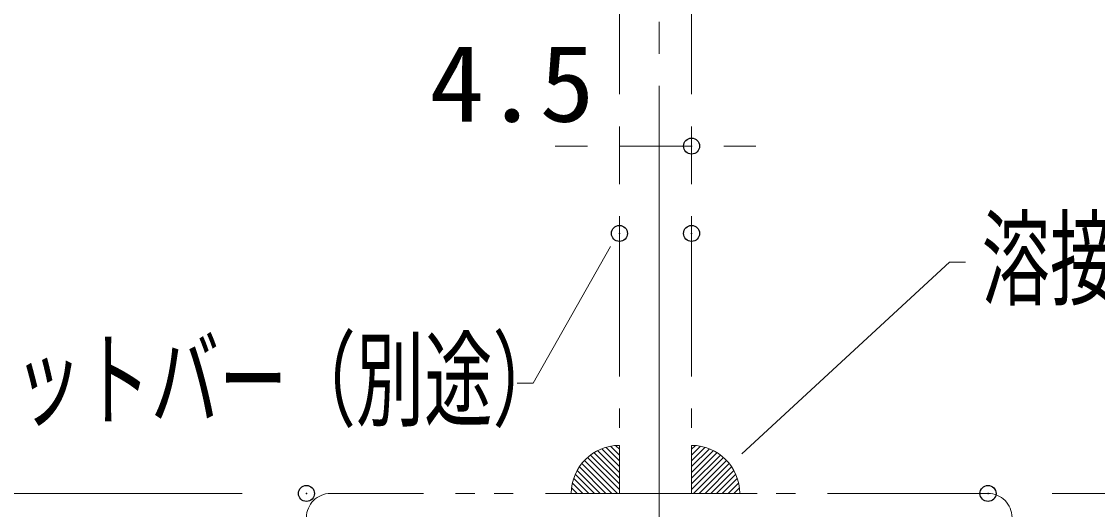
# Model space of a CAD drawing. Units: millimetres, scale not verified. Extents: x -401 to 399, y -276 to 278.
# Drawn here: x -364.5 to -297.4, y -146.3 to -115.9 of the extents above; entities that cross this region are included whole.
import ezdxf
from ezdxf.enums import TextEntityAlignment as Align

# ---------------------------------------------------------------- set-up
doc = ezdxf.new("R2010")
doc.units = ezdxf.units.MM
doc.header["$LTSCALE"] = 2
doc.header["$PDMODE"] = 32
doc.header["$PDSIZE"] = 1
doc.linetypes.add('DOUBLE_CHAIN1', pattern=[8.8, 5, -1, 0.6, -0.6, 0.6, -1])
doc.linetypes.add('LONG_CHAIN', pattern=[21, 18, -1, 1, -1])
for name, color, linetype, lineweight in [('0-2_1', 3, 'DOUBLE_CHAIN1', 9), ('0-4_sunpou', 1, 'Continuous', 9), ('0-7_center', 5, 'LONG_CHAIN', 9), ('0-8_dH内_支柱', 1, 'Continuous', 9), ('0-9_09寸法A', 1, 'Continuous', 9), ('1-4_08文字', 1, 'Continuous', 9)]:
    doc.layers.add(name, color=color, linetype=linetype, lineweight=lineweight)
doc.layers.add('0-6_DEFPOINTS', color=1, linetype='Continuous')
doc.styles.add('ＭＳ ゴシック', font='')
doc.styles.get('ＭＳ ゴシック').set_extended_font_data('MS Gothic')

msp = doc.modelspace()

# ---------------------------------------------------------------- linework, layer by layer
at = {"layer": '0-2_1'}
for p, q in [((-327.195, -92.802), (-327.195, -145.302)), ((-322.695, -92.802), (-322.695, -145.302)), ((-327.195, -145.302), (-322.695, -145.302))]:
    msp.add_line(p, q, dxfattribs=at)
at = {"layer": '0-4_sunpou'}
for p, q in [((-327.195, -125.081), (-327.195, -122.631)), ((-322.695, -125.081), (-322.695, -122.631)), ((-329.195, -123.631), (-331.195, -123.631)), ((-327.195, -123.631), (-322.695, -123.631)), ((-320.695, -123.631), (-318.695, -123.631))]:
    msp.add_line(p, q, dxfattribs=at)
at = {"layer": '0-6_DEFPOINTS'}
for p in [(-322.695, -123.631), (-327.195, -129.081), (-322.695, -129.081), (-346.712, -145.302), (-304.212, -145.302)]:
    msp.add_point(p, dxfattribs=at)
at = {"layer": '0-7_center'}
msp.add_line((-324.712, -77.881), (-324.712, -246.179), dxfattribs=at)
at = {"layer": '0-8_dH内_支柱'}
for p, q in [((-327.195, -144.344), (-328.777, -142.762)), ((-327.195, -143.985), (-328.545, -142.634)), ((-327.195, -143.626), (-328.3, -142.52)), ((-327.195, -143.266), (-328.03, -142.432)), ((-327.195, -142.907), (-327.746, -142.356)), ((-327.195, -142.548), (-327.421, -142.322)), ((-322.695, -142.548), (-322.469, -142.322)), ((-322.695, -142.907), (-322.143, -142.356)), ((-322.695, -143.266), (-321.86, -142.432)), ((-322.695, -143.626), (-321.589, -142.52)), ((-322.695, -143.985), (-321.344, -142.634)), ((-322.695, -144.344), (-321.112, -142.762)), ((-327.674, -145.302), (-329.538, -143.438)), ((-327.315, -145.302), (-329.368, -143.249)), ((-327.195, -145.063), (-329.188, -143.069)), ((-327.195, -144.703), (-328.989, -142.91)), ((-322.695, -144.703), (-320.901, -142.91)), ((-322.695, -145.063), (-320.701, -143.069)), ((-322.575, -145.302), (-320.522, -143.249)), ((-322.216, -145.302), (-320.352, -143.438)), ((-328.751, -145.302), (-329.939, -144.115)), ((-328.392, -145.302), (-329.825, -143.87)), ((-328.033, -145.302), (-329.686, -143.649)), ((-321.857, -145.302), (-320.204, -143.649)), ((-321.498, -145.302), (-320.065, -143.87)), ((-321.138, -145.302), (-319.951, -144.115)), ((-329.47, -145.302), (-330.116, -144.656)), ((-329.111, -145.302), (-330.04, -144.373)), ((-320.779, -145.302), (-319.85, -144.373)), ((-320.42, -145.302), (-319.774, -144.656)), ((-330.188, -145.302), (-330.194, -145.296)), ((-329.829, -145.302), (-330.165, -144.966)), ((-320.061, -145.302), (-319.724, -144.966)), ((-319.701, -145.302), (-319.695, -145.296))]:
    msp.add_line(p, q, dxfattribs=at)
at = {"layer": '0-8_dH内_支柱', "linetype": 'DOUBLE_CHAIN1'}
msp.add_line((-304.212, -145.302), (-345.212, -145.302), dxfattribs=at)
at = {"layer": '0-8_dH内_支柱'}
for points in [[(-327.195, -142.302), (-327.195, -145.302), (-330.195, -145.302)], [(-322.695, -142.302), (-322.695, -145.302), (-319.695, -145.302)]]:
    msp.add_lwpolyline(points, dxfattribs=at)
for centre, start, end in [((-327.195, -145.302), 90, 180), ((-327.195, -145.302), 90, 180), ((-322.695, -145.302), 0, 90), ((-322.695, -145.302), 0, 90)]:
    msp.add_arc(centre, 3, start, end, dxfattribs=at)
at = {"layer": '0-8_dH内_支柱', "linetype": 'DOUBLE_CHAIN1'}
for centre, start, end in [((-345.212, -146.802), 90, 180), ((-304.212, -146.802), 0, 90)]:
    msp.add_arc(centre, 1.5, start, end, dxfattribs=at)
at = {"layer": '0-9_09寸法A'}
for p, q in [((-350.712, -145.302), (-373.306, -145.302)), ((-300.212, -145.302), (-248.555, -145.302)), ((-300.212, -145.302), (-261.135, -145.302))]:
    msp.add_line(p, q, dxfattribs=at)
at = {"layer": '1-4_08文字'}
for points in [[(-333.566, -138.415), (-332.566, -138.415), (-327.759, -129.907)], [(-305.608, -130.874), (-306.608, -130.874), (-319.555, -142.825)]]:
    msp.add_lwpolyline(points, dxfattribs=at)

# ---------------------------------------------------------------- texts
at = {"layer": '0-4_sunpou', "color": 2, "style": 'ＭＳ ゴシック', "width": 1.05}
msp.add_text('4.5', height=4.809, dxfattribs=at).set_placement((-339.051, -123.556), align=Align.BOTTOM_LEFT)
at = {"layer": '1-4_08文字', "color": 2, "style": 'ＭＳ ゴシック', "width": 0.65}
for s, p in [('溶接固定（別途）', (-304.608, -134.5)), ('ブラケット；フラットバー（別途）', (-399.06, -142.04))]:
    msp.add_text(s, height=4.809, dxfattribs=at).set_placement(p, align=Align.BOTTOM_LEFT)

doc.saveas('drawing.dxf')
